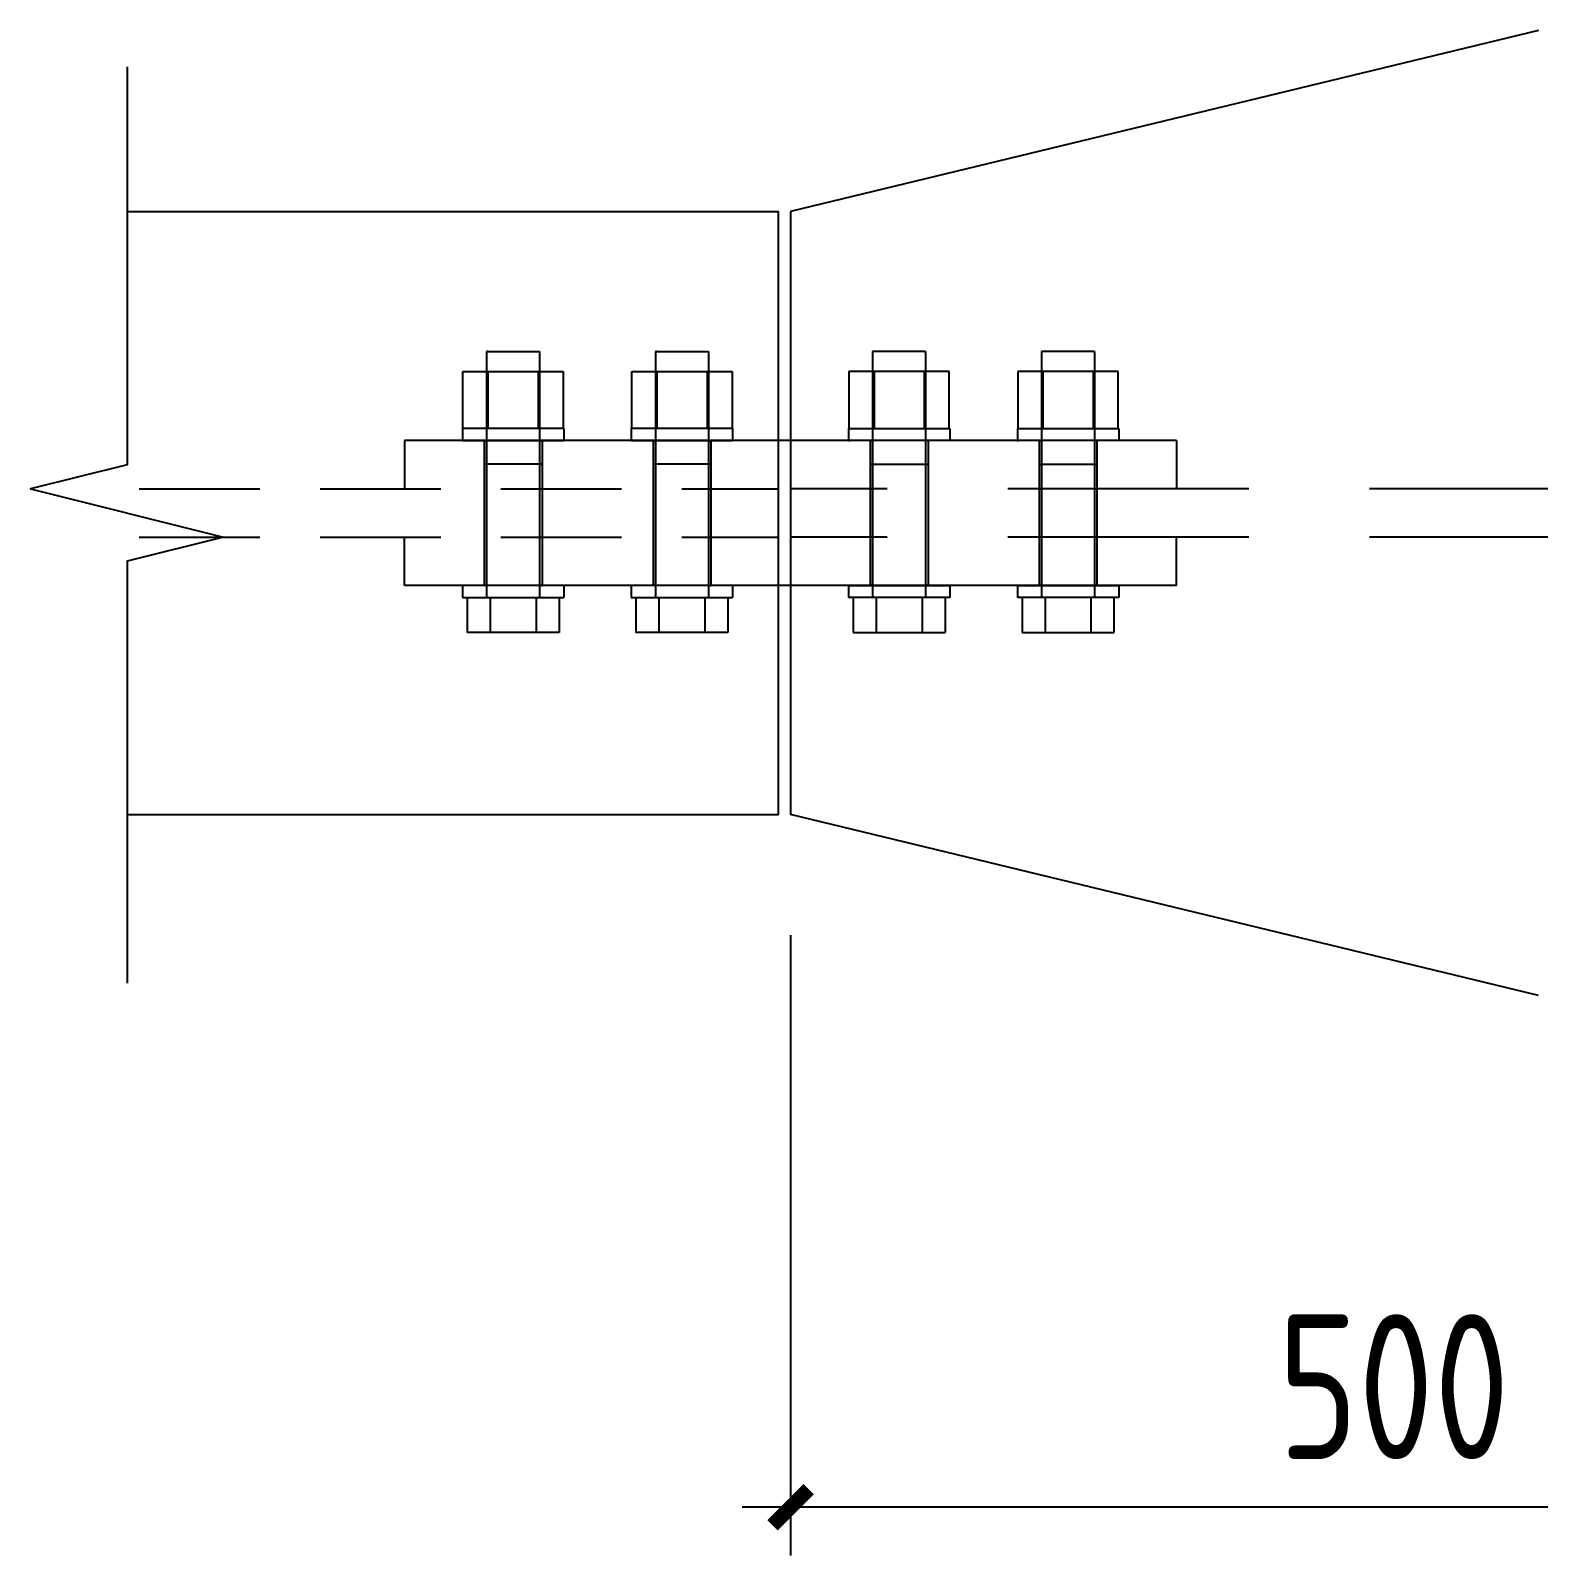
# Model space of a CAD drawing. Extents: x -89996 to 1006241, y -2176 to 440573.
# Drawn here: x 922159 to 925284, y 43581 to 46741 of the extents above; entities that cross this region are included whole.
import ezdxf

# ---------------------------------------------------------------- set-up
doc = ezdxf.new("R2010")
doc.units = 0
doc.header["$LTSCALE"] = 1000
doc.header["$MEASUREMENT"] = 0
doc.linetypes.add('DASHED', pattern=[0.75, 0.5, -0.25])
for name, color, linetype in [('BOLT', 251, 'Continuous'), ('DIM', 146, 'Continuous'), ('GL', 150, 'Continuous'), ('PUB_DIM', 3, 'Continuous'), ('PZ', 202, 'Continuous')]:
    doc.layers.add(name, color=color, linetype=linetype)
doc.styles.add('TSSD_Dimension', font='Tssdeng.shx', dxfattribs={"width": 0.8, "bigfont": 'hztxt.shx'})
doc.dimstyles.new('TSSD_20_100', dxfattribs={"dimtxt": 300, "dimasz": 75, "dimexe": 100, "dimexo": 250, "dimgap": 100, "dimtad": 1, "dimdec": 0, "dimlfac": 0.2, "dimzin": 0, "dimdsep": 46, "dimtxsty": 'TSSD_Dimension', "dimblk": 'ARCHTICK', "dimcen": 0, "dimdle": 100, "dimclrt": 7, "dimadec": 0, "dimazin": 0, "dimtfac": 1, "dimtdec": 0, "dimtix": 1, "dimtmove": 2, "dimatfit": 3, "dimfxl": 0, "dimtolj": 1, "dimtzin": 0, "dimarcsym": 0})

# ---------------------------------------------------------------- blocks, each defined once
blk = doc.blocks.new('_ArchTick')
at = {"color": 0, "linetype": 'ByBlock', "const_width": 0.4}
blk.add_lwpolyline([(-0.5, -0.5), (0.5, 0.5)], dxfattribs=at)
blk = doc.blocks.new('*D1030')
at = {"layer": 'Defpoints', "color": 0, "ltscale": 1000, "transparency": 16777216}
for p in [(923734.3, 45116.2), (926234.3, 43916.2), (923734.3, 43680.6)]:
    blk.add_point(p, dxfattribs=at)
at = {"layer": 'DIM', "color": 0, "lineweight": -2, "ltscale": 1000, "transparency": 16777216}
for p, q in [((923734.3, 44866.2), (923734.3, 43580.6)), ((926334.3, 43680.6), (923634.3, 43680.6)), ((926234.3, 43666.2), (926234.3, 43580.6))]:
    blk.add_line(p, q, dxfattribs=at)
at = {"layer": 'DIM', "color": 0, "lineweight": -2, "ltscale": 1000, "transparency": 16777216, "xscale": 75, "yscale": 75, "zscale": 75}
for p, rotation in [((923734.3, 43680.6), 179.9999999866598), ((926234.3, 43680.6), 359.9999999866598)]:
    blk.add_blockref('_ArchTick', p, dxfattribs=dict(at, rotation=rotation))
at = {"layer": 'DIM', "color": 7, "ltscale": 1000, "transparency": 16777216, "insert": (924984.3, 43930.6), "char_height": 300, "attachment_point": 5, "rotation": 360, "style": 'TSSD_Dimension'}
blk.add_mtext('\\A1;500', dxfattribs=at)

msp = doc.modelspace()

# ---------------------------------------------------------------- linework, layer by layer
at = {"layer": 'BOLT'}
for p, q in [((923104.26, 46076.2), (923104.26, 45842.45)), ((923107.11, 46076.2), (923104.26, 46076.2)), ((923104.26, 46076.2), (923214.26, 46076.2)), ((923104.26, 46076.2), (923214.26, 46076.2)), ((923107.11, 46076.2), (923104.26, 46076.2)), ((923104.26, 46076.2), (923104.26, 45842.45)), ((923214.26, 46076.2), (923214.26, 45842.45)), ((923214.26, 46076.2), (923214.26, 45842.45)), ((923454.26, 46076.2), (923454.26, 45842.45)), ((923457.11, 46076.2), (923454.26, 46076.2)), ((923454.26, 46076.2), (923564.26, 46076.2)), ((923454.26, 46076.2), (923564.26, 46076.2)), ((923457.11, 46076.2), (923454.26, 46076.2)), ((923454.26, 46076.2), (923454.26, 45842.45)), ((923564.26, 46076.2), (923564.26, 45842.45)), ((923564.26, 46076.2), (923564.26, 45842.45)), ((923904.26, 46076.2), (923904.26, 45842.45)), ((924014.26, 46076.2), (923904.26, 46076.2)), ((924014.26, 46076.2), (923904.26, 46076.2)), ((923904.26, 46076.2), (923904.26, 45842.45)), ((924011.41, 46076.2), (924014.26, 46076.2)), ((924011.41, 46076.2), (924014.26, 46076.2)), ((924014.26, 46076.2), (924014.26, 45842.45)), ((924014.26, 46076.2), (924014.26, 45842.45)), ((924254.26, 46076.2), (924254.26, 45842.45)), ((924364.26, 46076.2), (924254.26, 46076.2)), ((924364.26, 46076.2), (924254.26, 46076.2)), ((924254.26, 46076.2), (924254.26, 45842.45)), ((924361.41, 46076.2), (924364.26, 46076.2)), ((924361.41, 46076.2), (924364.26, 46076.2)), ((924364.26, 46076.2), (924364.26, 45842.45)), ((924364.26, 46076.2), (924364.26, 45842.45)), ((923055.34, 45916.2), (923055.34, 46034.2)), ((923055.34, 46034.2), (923263.18, 46034.2)), ((923055.34, 46034.2), (923263.18, 46034.2)), ((923055.34, 45916.2), (923055.34, 46034.2)), ((923107.3, 46034.2), (923107.3, 45916.2)), ((923107.3, 46034.2), (923107.3, 45916.2)), ((923211.22, 46034.2), (923211.22, 45916.2)), ((923211.22, 46034.2), (923211.22, 45916.2)), ((923263.18, 46034.2), (923263.18, 45916.2)), ((923263.18, 46034.2), (923263.18, 45916.2)), ((923405.34, 45916.2), (923405.34, 46034.2)), ((923405.34, 46034.2), (923613.18, 46034.2)), ((923405.34, 46034.2), (923613.18, 46034.2)), ((923405.34, 45916.2), (923405.34, 46034.2)), ((923457.3, 46034.2), (923457.3, 45916.2)), ((923457.3, 46034.2), (923457.3, 45916.2)), ((923561.22, 46034.2), (923561.22, 45916.2)), ((923561.22, 46034.2), (923561.22, 45916.2)), ((923613.18, 46034.2), (923613.18, 45916.2)), ((923613.18, 46034.2), (923613.18, 45916.2)), ((924063.18, 46034.2), (923855.34, 46034.2)), ((923855.34, 46034.2), (923855.34, 45916.2)), ((923855.34, 46034.2), (923855.34, 45916.2)), ((924063.18, 46034.2), (923855.34, 46034.2)), ((923907.3, 46034.2), (923907.3, 45916.2)), ((923907.3, 46034.2), (923907.3, 45916.2)), ((924011.22, 46034.2), (924011.22, 45916.2)), ((924011.22, 46034.2), (924011.22, 45916.2)), ((924063.18, 45916.2), (924063.18, 46034.2)), ((924063.18, 45916.2), (924063.18, 46034.2)), ((924413.18, 46034.2), (924205.34, 46034.2)), ((924205.34, 46034.2), (924205.34, 45916.2)), ((924205.34, 46034.2), (924205.34, 45916.2)), ((924413.18, 46034.2), (924205.34, 46034.2)), ((924257.3, 46034.2), (924257.3, 45916.2)), ((924257.3, 46034.2), (924257.3, 45916.2)), ((924361.22, 46034.2), (924361.22, 45916.2)), ((924361.22, 46034.2), (924361.22, 45916.2)), ((924413.18, 45916.2), (924413.18, 46034.2)), ((924413.18, 45916.2), (924413.18, 46034.2)), ((923264.26, 45916.2), (923054.26, 45916.2)), ((923054.26, 45916.2), (923054.26, 45891.2)), ((923054.26, 45916.2), (923054.26, 45891.2)), ((923264.26, 45916.2), (923054.26, 45916.2)), ((923264.26, 45916.2), (923264.26, 45891.2)), ((923264.26, 45916.2), (923264.26, 45891.2)), ((923614.26, 45916.2), (923404.26, 45916.2)), ((923404.26, 45916.2), (923404.26, 45891.2)), ((923404.26, 45916.2), (923404.26, 45891.2)), ((923614.26, 45916.2), (923404.26, 45916.2)), ((923614.26, 45916.2), (923614.26, 45891.2)), ((923614.26, 45916.2), (923614.26, 45891.2)), ((923854.26, 45916.2), (924064.26, 45916.2)), ((923854.26, 45916.2), (923854.26, 45891.2)), ((923854.26, 45916.2), (923854.26, 45891.2)), ((923854.26, 45916.2), (924064.26, 45916.2)), ((924064.26, 45916.2), (924064.26, 45891.2)), ((924064.26, 45916.2), (924064.26, 45891.2)), ((924204.26, 45916.2), (924414.26, 45916.2)), ((924204.26, 45916.2), (924204.26, 45891.2)), ((924204.26, 45916.2), (924204.26, 45891.2)), ((924204.26, 45916.2), (924414.26, 45916.2)), ((924414.26, 45916.2), (924414.26, 45891.2)), ((924414.26, 45916.2), (924414.26, 45891.2)), ((923054.26, 45891.2), (923264.26, 45891.2)), ((923054.26, 45891.2), (923264.26, 45891.2)), ((923099.26, 45891.2), (923099.26, 45842.45)), ((923100.94, 45891.2), (923099.26, 45891.2)), ((923099.26, 45891.2), (923102.2, 45891.2)), ((923099.26, 45891.2), (923102.2, 45891.2)), ((923100.94, 45891.2), (923099.26, 45891.2)), ((923099.26, 45891.2), (923099.26, 45842.45)), ((923219.26, 45891.2), (923219.26, 45842.45)), ((923219.26, 45891.2), (923219.26, 45842.45)), ((923264.26, 45891.2), (923261.41, 45891.2)), ((923264.26, 45891.2), (923261.41, 45891.2)), ((923404.26, 45891.2), (923614.26, 45891.2)), ((923404.26, 45891.2), (923614.26, 45891.2)), ((923449.26, 45891.2), (923449.26, 45842.45)), ((923450.94, 45891.2), (923449.26, 45891.2)), ((923449.26, 45891.2), (923452.2, 45891.2)), ((923449.26, 45891.2), (923452.2, 45891.2)), ((923450.94, 45891.2), (923449.26, 45891.2)), ((923449.26, 45891.2), (923449.26, 45842.45)), ((923569.26, 45891.2), (923569.26, 45842.45)), ((923569.26, 45891.2), (923569.26, 45842.45)), ((923614.26, 45891.2), (923611.41, 45891.2)), ((923614.26, 45891.2), (923611.41, 45891.2)), ((924064.26, 45891.2), (923854.26, 45891.2)), ((923854.26, 45891.2), (923857.11, 45891.2)), ((923854.26, 45891.2), (923857.11, 45891.2)), ((924064.26, 45891.2), (923854.26, 45891.2)), ((923899.26, 45891.2), (923899.26, 45842.45)), ((923899.26, 45891.2), (923899.26, 45842.45)), ((924019.26, 45891.2), (924016.32, 45891.2)), ((924019.26, 45891.2), (924016.32, 45891.2)), ((924017.57, 45891.2), (924019.26, 45891.2)), ((924017.57, 45891.2), (924019.26, 45891.2)), ((924019.26, 45891.2), (924019.26, 45842.45)), ((924019.26, 45891.2), (924019.26, 45842.45)), ((924414.26, 45891.2), (924204.26, 45891.2)), ((924204.26, 45891.2), (924207.11, 45891.2)), ((924204.26, 45891.2), (924207.11, 45891.2)), ((924414.26, 45891.2), (924204.26, 45891.2)), ((924249.26, 45891.2), (924249.26, 45842.45)), ((924249.26, 45891.2), (924249.26, 45842.45)), ((924369.26, 45891.2), (924366.32, 45891.2)), ((924369.26, 45891.2), (924366.32, 45891.2)), ((924367.57, 45891.2), (924369.26, 45891.2)), ((924367.57, 45891.2), (924369.26, 45891.2)), ((924369.26, 45891.2), (924369.26, 45842.45)), ((924369.26, 45891.2), (924369.26, 45842.45)), ((923099.26, 45842.45), (923099.26, 45591.2)), ((923219.26, 45842.45), (923099.26, 45842.45)), ((923219.26, 45842.45), (923099.26, 45842.45)), ((923099.26, 45842.45), (923099.26, 45591.2)), ((923104.26, 45842.45), (923104.26, 45591.2)), ((923104.26, 45842.45), (923104.26, 45591.2)), ((923214.26, 45842.45), (923214.26, 45591.2)), ((923214.26, 45842.45), (923214.26, 45591.2)), ((923219.26, 45842.45), (923216.32, 45842.45)), ((923219.26, 45842.45), (923216.32, 45842.45)), ((923217.57, 45842.45), (923219.26, 45842.45)), ((923217.57, 45842.45), (923219.26, 45842.45)), ((923219.26, 45842.45), (923219.26, 45591.2)), ((923219.26, 45842.45), (923219.26, 45591.2)), ((923449.26, 45842.45), (923449.26, 45591.2)), ((923569.26, 45842.45), (923449.26, 45842.45)), ((923569.26, 45842.45), (923449.26, 45842.45)), ((923449.26, 45842.45), (923449.26, 45591.2)), ((923454.26, 45842.45), (923454.26, 45591.2)), ((923454.26, 45842.45), (923454.26, 45591.2)), ((923564.26, 45842.45), (923564.26, 45591.2)), ((923564.26, 45842.45), (923564.26, 45591.2)), ((923569.26, 45842.45), (923566.32, 45842.45)), ((923569.26, 45842.45), (923566.32, 45842.45)), ((923567.57, 45842.45), (923569.26, 45842.45)), ((923567.57, 45842.45), (923569.26, 45842.45)), ((923569.26, 45842.45), (923569.26, 45591.2)), ((923569.26, 45842.45), (923569.26, 45591.2)), ((923899.26, 45842.45), (923899.26, 45591.2)), ((923900.94, 45842.45), (923899.26, 45842.45)), ((923899.26, 45842.45), (923902.2, 45842.45)), ((923899.26, 45842.45), (924019.26, 45842.45)), ((923899.26, 45842.45), (924019.26, 45842.45)), ((923899.26, 45842.45), (923902.2, 45842.45)), ((923900.94, 45842.45), (923899.26, 45842.45)), ((923899.26, 45842.45), (923899.26, 45591.2)), ((923904.26, 45842.45), (923904.26, 45591.2)), ((923904.26, 45842.45), (923904.26, 45591.2)), ((924014.26, 45842.45), (924014.26, 45591.2)), ((924014.26, 45842.45), (924014.26, 45591.2)), ((924019.26, 45842.45), (924019.26, 45591.2)), ((924019.26, 45842.45), (924019.26, 45591.2)), ((924249.26, 45842.45), (924249.26, 45591.2)), ((924250.94, 45842.45), (924249.26, 45842.45)), ((924249.26, 45842.45), (924252.2, 45842.45)), ((924249.26, 45842.45), (924369.26, 45842.45)), ((924249.26, 45842.45), (924369.26, 45842.45)), ((924249.26, 45842.45), (924252.2, 45842.45)), ((924250.94, 45842.45), (924249.26, 45842.45)), ((924249.26, 45842.45), (924249.26, 45591.2)), ((924254.26, 45842.45), (924254.26, 45591.2)), ((924254.26, 45842.45), (924254.26, 45591.2)), ((924364.26, 45842.45), (924364.26, 45591.2)), ((924364.26, 45842.45), (924364.26, 45591.2)), ((924369.26, 45842.45), (924369.26, 45591.2)), ((924369.26, 45842.45), (924369.26, 45591.2)), ((923054.26, 45591.2), (923054.26, 45566.2)), ((923264.26, 45591.2), (923054.26, 45591.2)), ((923054.26, 45591.2), (923057.11, 45591.2)), ((923054.26, 45591.2), (923057.11, 45591.2)), ((923264.26, 45591.2), (923054.26, 45591.2)), ((923054.26, 45591.2), (923054.26, 45566.2)), ((923104.26, 45591.2), (923104.26, 45566.2)), ((923104.26, 45591.2), (923104.26, 45566.2)), ((923214.26, 45591.2), (923214.26, 45566.2)), ((923214.26, 45591.2), (923214.26, 45566.2)), ((923219.26, 45591.2), (923216.32, 45591.2)), ((923219.26, 45591.2), (923216.32, 45591.2)), ((923217.57, 45591.2), (923219.26, 45591.2)), ((923217.57, 45591.2), (923219.26, 45591.2)), ((923264.26, 45591.2), (923264.26, 45566.2)), ((923264.26, 45591.2), (923264.26, 45566.2)), ((923404.26, 45591.2), (923404.26, 45566.2)), ((923614.26, 45591.2), (923404.26, 45591.2)), ((923404.26, 45591.2), (923407.11, 45591.2)), ((923404.26, 45591.2), (923407.11, 45591.2)), ((923614.26, 45591.2), (923404.26, 45591.2)), ((923404.26, 45591.2), (923404.26, 45566.2)), ((923454.26, 45591.2), (923454.26, 45566.2)), ((923454.26, 45591.2), (923454.26, 45566.2)), ((923564.26, 45591.2), (923564.26, 45566.2)), ((923564.26, 45591.2), (923564.26, 45566.2)), ((923569.26, 45591.2), (923566.32, 45591.2)), ((923569.26, 45591.2), (923566.32, 45591.2)), ((923567.57, 45591.2), (923569.26, 45591.2)), ((923567.57, 45591.2), (923569.26, 45591.2)), ((923614.26, 45591.2), (923614.26, 45566.2)), ((923614.26, 45591.2), (923614.26, 45566.2)), ((923854.26, 45591.2), (923854.26, 45566.2)), ((923854.26, 45591.2), (924064.26, 45591.2)), ((923854.26, 45591.2), (924064.26, 45591.2)), ((923854.26, 45591.2), (923854.26, 45566.2)), ((923900.94, 45591.2), (923899.26, 45591.2)), ((923899.26, 45591.2), (923902.2, 45591.2)), ((923899.26, 45591.2), (923902.2, 45591.2)), ((923900.94, 45591.2), (923899.26, 45591.2)), ((923904.26, 45591.2), (923904.26, 45566.2)), ((923904.26, 45591.2), (923904.26, 45566.2)), ((924014.26, 45591.2), (924014.26, 45566.2)), ((924014.26, 45591.2), (924014.26, 45566.2)), ((924064.26, 45591.2), (924061.41, 45591.2)), ((924064.26, 45591.2), (924061.41, 45591.2)), ((924064.26, 45591.2), (924064.26, 45566.2)), ((924064.26, 45591.2), (924064.26, 45566.2)), ((924204.26, 45591.2), (924204.26, 45566.2)), ((924204.26, 45591.2), (924414.26, 45591.2)), ((924204.26, 45591.2), (924414.26, 45591.2)), ((924204.26, 45591.2), (924204.26, 45566.2)), ((924250.94, 45591.2), (924249.26, 45591.2)), ((924249.26, 45591.2), (924252.2, 45591.2)), ((924249.26, 45591.2), (924252.2, 45591.2)), ((924250.94, 45591.2), (924249.26, 45591.2)), ((924254.26, 45591.2), (924254.26, 45566.2)), ((924254.26, 45591.2), (924254.26, 45566.2)), ((924364.26, 45591.2), (924364.26, 45566.2)), ((924364.26, 45591.2), (924364.26, 45566.2)), ((924414.26, 45591.2), (924411.41, 45591.2)), ((924414.26, 45591.2), (924411.41, 45591.2)), ((924414.26, 45591.2), (924414.26, 45566.2)), ((924414.26, 45591.2), (924414.26, 45566.2)), ((923054.26, 45566.2), (923264.26, 45566.2)), ((923054.26, 45566.2), (923264.26, 45566.2)), ((923064, 45566.2), (923064, 45493.6)), ((923064, 45566.2), (923064, 45493.6)), ((923111.63, 45566.2), (923111.63, 45493.6)), ((923111.63, 45566.2), (923111.63, 45493.6)), ((923206.89, 45566.2), (923206.89, 45493.6)), ((923206.89, 45566.2), (923206.89, 45493.6)), ((923254.52, 45566.2), (923254.52, 45493.6)), ((923254.52, 45566.2), (923254.52, 45493.6)), ((923404.26, 45566.2), (923614.26, 45566.2)), ((923404.26, 45566.2), (923614.26, 45566.2)), ((923414, 45566.2), (923414, 45493.6)), ((923414, 45566.2), (923414, 45493.6)), ((923461.63, 45566.2), (923461.63, 45493.6)), ((923461.63, 45566.2), (923461.63, 45493.6)), ((923556.89, 45566.2), (923556.89, 45493.6)), ((923556.89, 45566.2), (923556.89, 45493.6)), ((923604.52, 45566.2), (923604.52, 45493.6)), ((923604.52, 45566.2), (923604.52, 45493.6)), ((924064.26, 45566.2), (923854.26, 45566.2)), ((924064.26, 45566.2), (923854.26, 45566.2)), ((923864, 45566.2), (923864, 45493.6)), ((923864, 45566.2), (923864, 45493.6)), ((923911.63, 45566.2), (923911.63, 45493.6)), ((923911.63, 45566.2), (923911.63, 45493.6)), ((924006.89, 45566.2), (924006.89, 45493.6)), ((924006.89, 45566.2), (924006.89, 45493.6)), ((924054.52, 45566.2), (924054.52, 45493.6)), ((924054.52, 45566.2), (924054.52, 45493.6)), ((924414.26, 45566.2), (924204.26, 45566.2)), ((924414.26, 45566.2), (924204.26, 45566.2)), ((924214, 45566.2), (924214, 45493.6)), ((924214, 45566.2), (924214, 45493.6)), ((924261.63, 45566.2), (924261.63, 45493.6)), ((924261.63, 45566.2), (924261.63, 45493.6)), ((924356.89, 45566.2), (924356.89, 45493.6)), ((924356.89, 45566.2), (924356.89, 45493.6)), ((924404.52, 45566.2), (924404.52, 45493.6)), ((924404.52, 45566.2), (924404.52, 45493.6)), ((923254.52, 45493.6), (923064, 45493.6)), ((923254.52, 45493.6), (923064, 45493.6)), ((923604.52, 45493.6), (923414, 45493.6)), ((923604.52, 45493.6), (923414, 45493.6)), ((923864, 45493.6), (924054.52, 45493.6)), ((923864, 45493.6), (924054.52, 45493.6)), ((924214, 45493.6), (924404.52, 45493.6)), ((924214, 45493.6), (924404.52, 45493.6))]:
    msp.add_line(p, q, dxfattribs=at)
at = {"layer": 'GL', "ltscale": 1000}
for p, q in [((925284.26, 46741.2), (923734.26, 46366.2)), ((922359.26, 46366.2), (923709.26, 46366.2)), ((923709.26, 45116.2), (923709.26, 46366.2)), ((923734.26, 46366.2), (923734.26, 45116.2)), ((922359.26, 45116.2), (923709.26, 45116.2)), ((925284.26, 44741.2), (923734.26, 45116.2))]:
    msp.add_line(p, q, dxfattribs=at)
at = {"layer": 'GL', "linetype": 'DASHED', "ltscale": 0.5}
for p, q in [((922384.26, 45791.2), (923709.26, 45791.2)), ((922384.26, 45691.2), (923709.26, 45691.2))]:
    msp.add_line(p, q, dxfattribs=at)
at = {"layer": 'GL', "linetype": 'DASHED'}
for p, q in [((926184.26, 45791.2), (923734.26, 45791.2)), ((926184.26, 45691.2), (923734.26, 45691.2))]:
    msp.add_line(p, q, dxfattribs=at)
at = {"layer": 'PUB_DIM'}
msp.add_lwpolyline([(922359.26, 46666.2), (922359.26, 45841.2), (922159.26, 45791.2), (922559.26, 45691.2), (922359.26, 45641.2), (922359.26, 44767.11)], dxfattribs=at)
at = {"layer": 'PZ', "ltscale": 1000}
for p, q in [((922934.26, 45891.2), (922934.26, 45791.2)), ((924534.26, 45891.2), (924534.26, 45791.2)), ((922934.26, 45591.2), (922934.26, 45691.2)), ((924534.26, 45591.2), (924534.26, 45691.2))]:
    msp.add_line(p, q, dxfattribs=at)
at = {"layer": 'PZ'}
for p, q in [((924534.26, 45891.2), (922934.26, 45891.2)), ((924534.26, 45591.2), (922934.26, 45591.2))]:
    msp.add_line(p, q, dxfattribs=at)

# ---------------------------------------------------------------- dimensions: what is measured, and where the dimension line sits
at = {"layer": 'DIM', "ltscale": 1000}
dim = msp.add_linear_dim(base=(923734.26, 43680.62), p1=(926234.26, 43916.16), p2=(923734.26, 45116.2), angle=180, dimstyle='TSSD_20_100', dxfattribs=at)
dim.commit()
dim.dimension.update_dxf_attribs({"geometry": '*D1030', "text_midpoint": (924984.26, 43930.62)})

doc.saveas('drawing.dxf')
